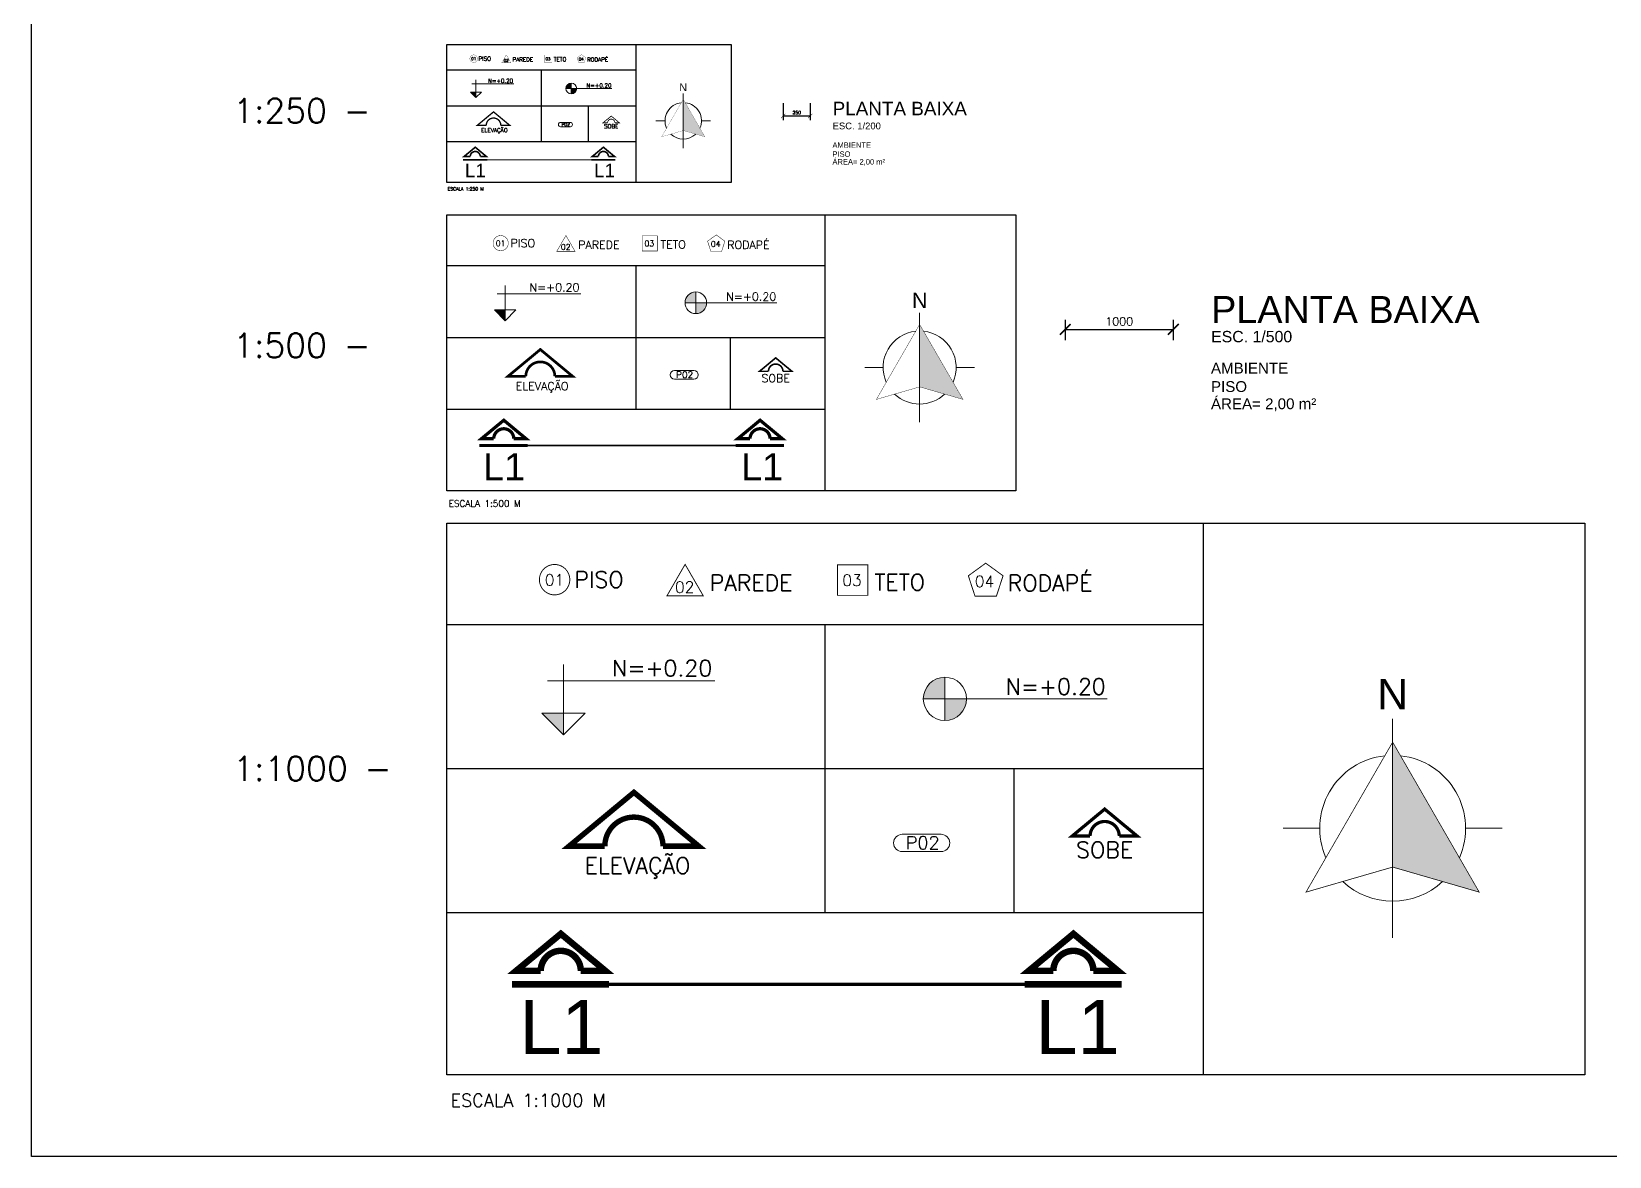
# Model space of a CAD drawing. Header units: millimetres. Extents: x 1206 to 1682, y 143 to 342.
# Drawn here: x 1205.6 to 1351.6, y 143.7 to 247.8 of the extents above; entities that cross this region are included whole.
import ezdxf
from ezdxf.enums import TextEntityAlignment as Align

# ---------------------------------------------------------------- set-up
doc = ezdxf.new("R2010")
doc.units = ezdxf.units.MM
doc.header["$PDMODE"] = 34
doc.header["$PDSIZE"] = -5
doc.linetypes.add('ACAD_ISO06W100', pattern=[37.5, 24, -3, 0.5, -3, 0.5, -3, 0.5, -3])
doc.layers.get('0').update_dxf_attribs({"color": 1})
doc.layers.get('DEFPOINTS').update_dxf_attribs({"lineweight": 0})
for name, color, linetype, lineweight in [('AR-CORTE', 96, 'ACAD_ISO06W100', 5), ('AR-COTA', 1, 'Continuous', 5), ('AR-SÍMBOLOS', 96, 'Continuous', 20), ('AR-TXT', 174, 'Continuous', 0), ('AR-TXT-AMBIENTE', 174, 'Continuous', 0), ('AR-TXT-ESPECIFICAÇÕES', 174, 'Continuous', 0), ('AR-TXT-ÁREA', 7, 'Continuous', 0)]:
    doc.layers.add(name, color=color, linetype=linetype, lineweight=lineweight)
doc.styles.add('100_TXT', font='arial.ttf', dxfattribs={"height": 0.5})
doc.styles.add('100_TXT_ESPECIFIC', font='romans.shx', dxfattribs={"height": 0.15})
doc.styles.add('100_TXT_ESQUADRIA', font='romans.shx', dxfattribs={"height": 0.12})
doc.styles.add('200_COTAS', font='romans.shx', dxfattribs={"height": 0.3})
doc.styles.add('200_TXT 1', font='arial.ttf', dxfattribs={"height": 1})
doc.styles.add('200_TXT 2', font='arial.ttf', dxfattribs={"height": 0.5})
doc.styles.add('200_TXT 3', font='arial.ttf', dxfattribs={"height": 0.4})
doc.styles.add('250_TXT', font='arial.ttf', dxfattribs={"height": 1.25})
doc.styles.add('500_COTAS', font='romans.shx', dxfattribs={"height": 0.75})
doc.styles.add('500_TXT 1', font='arial.ttf', dxfattribs={"height": 2.5})
doc.styles.add('500_TXT 2', font='arial.ttf', dxfattribs={"height": 1.25})
doc.styles.add('500_TXT 3', font='arial.ttf', dxfattribs={"height": 1})
doc.dimstyles.new('200', dxfattribs={"dimscale": 200, "dimtxt": 0.4, "dimasz": 0.002, "dimexe": 0.002, "dimexo": 0.0002, "dimgap": 0.0008, "dimtad": 1, "dimdec": 0, "dimlfac": 100, "dimzin": 0, "dimdsep": 46, "dimtxsty": '200_COTAS', "dimblk": 'ARCHTICK', "dimcen": 0.09, "dimclrd": 256, "dimclre": 256, "dimclrt": 7, "dimaunit": 1, "dimadec": 0, "dimazin": 0, "dimtfac": 0.05, "dimtdec": 0, "dimtix": 1, "dimtofl": 0, "dimtmove": 2, "dimatfit": 3, "dimldrblk": 'ARCHTICK', "dimfxl": 1, "dimtvp": 0.75, "dimtolj": 1, "dimtzin": 0, "dimarcsym": 0})
doc.dimstyles.new('500', dxfattribs={"dimscale": 500, "dimtxt": 1, "dimasz": 0.002, "dimexe": 0.002, "dimexo": 0.0002, "dimgap": 0.0007, "dimtad": 1, "dimdec": 0, "dimlfac": 100, "dimzin": 0, "dimdsep": 46, "dimtxsty": '500_COTAS', "dimblk": 'ARCHTICK', "dimcen": 0.014, "dimclrd": 256, "dimclre": 256, "dimclrt": 7, "dimaunit": 1, "dimadec": 0, "dimazin": 0, "dimtfac": 0.05, "dimtdec": 0, "dimtix": 1, "dimtofl": 0, "dimtmove": 2, "dimatfit": 3, "dimldrblk": 'ARCHTICK', "dimfxl": 1, "dimtvp": 0.75, "dimtolj": 1, "dimtzin": 0, "dimarcsym": 0})

# ---------------------------------------------------------------- blocks, each defined once
blk = doc.blocks.new('_ArchTick')
at = {"color": 0, "linetype": 'ByBlock', "const_width": 0.15}
blk.add_lwpolyline([(-0.5, -0.5), (0.5, 0.5)], dxfattribs=at)
blk = doc.blocks.new('*D33')
at = {"layer": 'AR-COTA', "lineweight": -2, "transparency": 16777216}
for p, q in [((1275.18, 241.18), (1275.18, 239.59)), ((1277.68, 241.18), (1277.68, 239.59)), ((1275.18, 239.99), (1277.68, 239.99))]:
    blk.add_line(p, q, dxfattribs=at)
at = {"layer": 'DEFPOINTS', "color": 0, "transparency": 16777216}
for p in [(1275.18, 241.22), (1277.68, 241.22), (1277.68, 239.99)]:
    blk.add_point(p, dxfattribs=at)
at = {"layer": 'AR-COTA', "lineweight": -2, "transparency": 16777216, "xscale": 0.4, "yscale": 0.4, "zscale": 0.4, "rotation": 180}
blk.add_blockref('_ArchTick', (1275.18, 239.99), dxfattribs=at)
at = {"layer": 'AR-COTA', "lineweight": -2, "transparency": 16777216, "xscale": 0.4, "yscale": 0.4, "zscale": 0.4}
blk.add_blockref('_ArchTick', (1277.68, 239.99), dxfattribs=at)
at = {"layer": 'AR-COTA', "color": 7, "transparency": 16777216, "insert": (1276.43, 240.3), "char_height": 0.3, "attachment_point": 5, "style": '200_COTAS'}
blk.add_mtext('\\A1;250', dxfattribs=at)
blk = doc.blocks.new('*D34')
at = {"layer": 'AR-COTA', "lineweight": -2, "transparency": 16777216}
for p, q in [((1301.27, 221.13), (1301.27, 219.24)), ((1311.27, 221.13), (1311.27, 219.24)), ((1301.27, 220.24), (1311.27, 220.24))]:
    blk.add_line(p, q, dxfattribs=at)
at = {"layer": 'DEFPOINTS', "color": 0, "transparency": 16777216}
for p in [(1301.27, 221.23), (1311.27, 221.23), (1311.27, 220.24)]:
    blk.add_point(p, dxfattribs=at)
at = {"layer": 'AR-COTA', "lineweight": -2, "transparency": 16777216, "rotation": 180}
blk.add_blockref('_ArchTick', (1301.27, 220.24), dxfattribs=at)
at = {"layer": 'AR-COTA', "lineweight": -2, "transparency": 16777216}
blk.add_blockref('_ArchTick', (1311.27, 220.24), dxfattribs=at)
at = {"layer": 'AR-COTA', "color": 7, "transparency": 16777216, "insert": (1306.27, 220.97), "char_height": 0.75, "attachment_point": 5, "style": '500_COTAS'}
blk.add_mtext('\\A1;1000', dxfattribs=at)
blk = doc.blocks.new('SIMBOLO NIVEL CORTE CM')
at = {"layer": 'AR-SÍMBOLOS'}
blk.add_hatch(color=256, dxfattribs=at).paths.add_polyline_path([(108.1, 344.2), (108.1, 364.2), (88.1, 364.2)])
for p, q in [((108.1, 409.2), (108.1, 344.2)), ((93.1, 394.2), (248.1, 394.2)), ((108.1, 344.2), (88.1, 364.2)), ((88.1, 364.2), (128.1, 364.2)), ((108.1, 344.2), (128.1, 364.2))]:
    blk.add_line(p, q, dxfattribs=at)
blk = doc.blocks.new('A$C743E314C')
at = {"layer": 'AR-CORTE', "ltscale": 0.25, "const_width": 0.06}
blk.add_lwpolyline([(0.266, 0.155), (0.038, 0.155), (0.452, 0.498), (0.865, 0.155), (0.637, 0.155, 1)], format="xyb", close=True, dxfattribs=at)
blk.add_lwpolyline([(0, 0.03), (0.897, 0.03)], dxfattribs=at)
blk = doc.blocks.new('SIMBOLO NIVEL PLANTA CM')
at = {"layer": 'AR-SÍMBOLOS'}
h = blk.add_hatch(color=256, dxfattribs=at)
h.paths.add_polyline_path([(461, 377.5), (461, 397.5, 0.414214), (441, 377.5)])
h.paths.add_polyline_path([(481, 377.5), (461, 377.5), (461, 357.5, 0.414214)])
for p, q in [((461, 397.5), (461, 357.5)), ((611, 377.5), (441, 377.5))]:
    blk.add_line(p, q, dxfattribs=at)
blk.add_circle((461, 377.5), 20, dxfattribs=at)
blk = doc.blocks.new('NORTE-1000')
at = {"layer": 'AR-SÍMBOLOS'}
h = blk.add_hatch(color=256, dxfattribs=at)
h.dxf.hatch_style = 1
h.paths.add_polyline_path([(25.54, 16.9), (17.53, 30.78), (17.53, 19.22)])
for p, q in [((17.53, 30.78), (17.53, 32.93)), ((17.53, 19.22), (17.53, 30.78)), ((10.78, 22.81), (7.4, 22.81)), ((24.28, 22.81), (27.65, 22.81)), ((17.53, 19.22), (17.53, 16.06)), ((17.53, 16.06), (17.53, 12.68))]:
    blk.add_line(p, q, dxfattribs=at)
at = {"layer": 'AR-SÍMBOLOS', "const_width": 0.0675}
blk.add_lwpolyline([(9.51, 16.9), (17.53, 19.22), (25.54, 16.9), (17.53, 30.78)], close=True, dxfattribs=at)
at = {"layer": 'AR-SÍMBOLOS'}
for start, end in [(96.2233, 203.7767), (336.2233, 83.7767), (226.8411, 313.1589)]:
    blk.add_arc((17.53, 22.81), 6.75, start, end, dxfattribs=at)
blk = doc.blocks.new('NORTE-500')
at = {"layer": 'AR-SÍMBOLOS'}
h = blk.add_hatch(color=256, dxfattribs=at)
h.dxf.hatch_style = 1
h.paths.add_polyline_path([(12.77, 8.45), (8.76, 15.39), (8.76, 9.61)])
for p, q in [((8.76, 15.39), (8.76, 16.47)), ((8.76, 9.61), (8.76, 15.39)), ((5.39, 11.4), (3.7, 11.4)), ((12.14, 11.4), (13.83, 11.4)), ((8.76, 9.61), (8.76, 8.03)), ((8.76, 8.03), (8.76, 6.34))]:
    blk.add_line(p, q, dxfattribs=at)
at = {"layer": 'AR-SÍMBOLOS', "const_width": 0.0338}
blk.add_lwpolyline([(4.76, 8.45), (8.76, 9.61), (12.77, 8.45), (8.76, 15.39)], close=True, dxfattribs=at)
at = {"layer": 'AR-SÍMBOLOS'}
for start, end in [(96.2233, 203.7767), (336.2233, 83.7767), (226.8411, 313.1589)]:
    blk.add_arc((8.76, 11.4), 3.38, start, end, dxfattribs=at)
blk = doc.blocks.new('norte')
at = {"layer": 'AR-SÍMBOLOS'}
h = blk.add_hatch(color=256, dxfattribs=at)
h.dxf.hatch_style = 1
h.paths.add_polyline_path([(114, 35.65), (111.33, 40.28), (111.33, 36.42)])
for p, q in [((111.33, 40.28), (111.33, 41)), ((111.33, 36.42), (111.33, 40.28)), ((109.08, 37.62), (107.95, 37.62)), ((113.58, 37.62), (114.7, 37.62)), ((111.33, 36.42), (111.33, 35.37)), ((111.33, 35.37), (111.33, 34.25))]:
    blk.add_line(p, q, dxfattribs=at)
at = {"layer": 'AR-SÍMBOLOS', "const_width": 0.0225}
blk.add_lwpolyline([(108.66, 35.65), (111.33, 36.42), (114, 35.65), (111.33, 40.28)], close=True, dxfattribs=at)
at = {"layer": 'AR-SÍMBOLOS'}
for start, end in [(96.2233, 203.7767), (336.2233, 83.7767), (226.8411, 313.1589)]:
    blk.add_arc((111.33, 37.62), 2.25, start, end, dxfattribs=at)
blk = doc.blocks.new('NORTE-250')
at = {"layer": 'AR-SÍMBOLOS', "xscale": 0.75, "yscale": 0.75, "zscale": 0.75}
blk.add_blockref('norte', (-79.11, -22.51), dxfattribs=at)

msp = doc.modelspace()

# ---------------------------------------------------------------- linework, layer by layer
for p, q in [((1244.0434, 246.596), (1270.3734, 246.596)), ((1244.0434, 233.834), (1244.0434, 246.596)), ((1261.5434, 246.596), (1261.5434, 233.834)), ((1270.3734, 246.596), (1270.3734, 233.834)), ((1244.0434, 244.2507), (1261.5434, 244.2507)), ((1252.7934, 244.2507), (1252.7934, 237.584)), ((1244.0434, 240.9173), (1261.5434, 240.9173)), ((1257.1684, 237.584), (1257.1684, 240.9173)), ((1261.5434, 237.584), (1244.0434, 237.584)), ((1270.3734, 233.834), (1244.0434, 233.834)), ((1244.0434, 230.834), (1296.7034, 230.834)), ((1244.0434, 205.31), (1244.0434, 230.834)), ((1279.0434, 230.834), (1279.0434, 205.31)), ((1296.7034, 230.834), (1296.7034, 205.31)), ((1244.0434, 226.1434), (1279.0434, 226.1434)), ((1261.5434, 226.1434), (1261.5434, 212.81)), ((1244.0434, 219.4767), (1279.0434, 219.4767)), ((1270.2934, 212.81), (1270.2934, 219.4767)), ((1279.0434, 212.81), (1244.0434, 212.81)), ((1296.7034, 205.31), (1244.0434, 205.31)), ((1244.0434, 202.31), (1349.3634, 202.31)), ((1244.0434, 151.2621), (1244.0434, 202.31)), ((1314.0434, 202.31), (1314.0434, 151.2621)), ((1349.3634, 202.31), (1349.3634, 151.2621)), ((1244.0434, 192.9288), (1314.0434, 192.9288)), ((1279.0434, 192.9288), (1279.0434, 166.2621)), ((1244.0434, 179.5955), (1314.0434, 179.5955)), ((1296.5434, 166.2621), (1296.5434, 179.5955)), ((1314.0434, 166.2621), (1244.0434, 166.2621)), ((1349.3634, 151.2621), (1244.0434, 151.2621))]:
    msp.add_line(p, q)
msp.add_lwpolyline([(1205.6257, 341.9173), (1432.5325, 341.9173), (1432.5325, 143.7034), (1205.6257, 143.7034)], close=True)
at = {"layer": 'AR-CORTE', "ltscale": 0.05}
for points, const_width in [([(1247.7954, 235.9248), (1257.4109, 235.9248)], 0.075), ([(1251.5474, 209.4915), (1270.7785, 209.4915)], 0.15), ([(1259.0514, 159.6251), (1297.5136, 159.6251)], 0.3)]:
    msp.add_lwpolyline(points, dxfattribs=dict(at, const_width=const_width))
at = {"layer": 'AR-SÍMBOLOS', "color": 7}
for p, q in [((1254.5809, 239.3965), (1255.4809, 239.3965)), ((1255.4809, 238.9965), (1254.5809, 238.9965)), ((1265.1184, 216.435), (1266.9184, 216.435)), ((1266.9184, 215.635), (1265.1184, 215.635)), ((1286.1935, 173.512), (1289.7935, 173.512)), ((1289.7935, 171.912), (1286.1935, 171.912))]:
    msp.add_line(p, q, dxfattribs=at)
at = {"layer": 'AR-SÍMBOLOS'}
for points, const_width in [([(1246.5386, 244.9359, 1), (1246.5386, 245.6391, 1)], 0.0211), ([(1248.3735, 240.3675), (1246.8719, 239.1217), (1247.7005, 239.1217, -1), (1249.0465, 239.1217), (1249.875, 239.1217)], 0.125), ([(1259.2636, 239.9799), (1258.5128, 239.357), (1258.9271, 239.357, -1), (1259.6, 239.357), (1260.0143, 239.357)], 0.075), ([(1249.0339, 227.5139, 1), (1249.0339, 228.9202, 1)], 0.0422), ([(1252.7036, 218.3771), (1249.7004, 215.8854), (1251.3576, 215.8854, -1), (1254.0495, 215.8854), (1255.7067, 215.8854)], 0.25), ([(1274.4837, 217.6018), (1272.9822, 216.356), (1273.8107, 216.356, -1), (1275.1567, 216.356), (1275.9853, 216.356)], 0.15), ([(1254.0244, 195.6698, 1), (1254.0244, 198.4823, 1)], 0.0844), ([(1261.3637, 177.3962), (1255.3574, 172.4129), (1258.6718, 172.4129, -1), (1264.0557, 172.4129), (1267.3701, 172.4129)], 0.5), ([(1304.9241, 175.8457), (1301.921, 173.3541), (1303.5781, 173.3541, -1), (1306.2701, 173.3541), (1307.9273, 173.3541)], 0.3)]:
    msp.add_lwpolyline(points, format="xyb", close=True, dxfattribs=dict(at, const_width=const_width))
for points, const_width in [([(1249.136, 244.9115), (1249.5578, 245.6422), (1249.9797, 244.9115)], 0.0211), ([(1253.7855, 245.629), (1253.7855, 244.9259), (1253.0824, 244.9259), (1253.0824, 245.629)], 0.0211), ([(1256.5116, 245.6695), (1256.1103, 245.378), (1256.2636, 244.9063), (1256.7595, 244.9063), (1256.9128, 245.378)], 0.0211), ([(1254.2285, 227.465), (1255.0723, 228.9264), (1255.916, 227.465)], 0.0422), ([(1263.5276, 228.9001), (1263.5276, 227.4938), (1262.1214, 227.4938), (1262.1214, 228.9001)], 0.0422), ([(1268.9798, 228.981), (1268.1773, 228.398), (1268.4838, 227.4547), (1269.4757, 227.4547), (1269.7822, 228.398)], 0.0422), ([(1264.4137, 195.572), (1266.1012, 198.4948), (1267.7887, 195.572)], 0.0844), ([(1293.9161, 198.6041), (1292.3112, 197.4381), (1292.9243, 195.5514), (1294.908, 195.5514), (1295.521, 197.4381)], 0.0844), ([(1283.0119, 198.4422), (1283.0119, 195.6297), (1280.1994, 195.6297), (1280.1994, 198.4422)], 0.0844)]:
    msp.add_lwpolyline(points, close=True, dxfattribs=dict(at, const_width=const_width))
at = {"layer": 'AR-SÍMBOLOS', "color": 7}
for centre, radius, start, end in [((1254.5809, 239.1965), 0.2, 90, 270), ((1255.4809, 239.1965), 0.2, 270, 90), ((1265.1184, 216.035), 0.4, 90, 270), ((1266.9184, 216.035), 0.4, 270, 90), ((1286.1935, 172.712), 0.8, 90, 270), ((1289.7935, 172.712), 0.8, 270, 90)]:
    msp.add_arc(centre, radius, start, end, dxfattribs=at)

# ---------------------------------------------------------------- block references
at = {"layer": 'AR-CORTE'}
for p, xscale, yscale, zscale in [((1245.5528, 235.8498), 2.5, 2.5, 2.5), ((1257.4109, 235.8498), 2.5, 2.5, 2.5), ((1247.0623, 209.3415), 5, 5, 5), ((1270.7785, 209.3415), 5, 5, 5), ((1250.0812, 159.3251), 10, 10, 10), ((1297.5136, 159.3251), 10, 10, 10)]:
    msp.add_blockref('A$C743E314C', p, dxfattribs=dict(at, xscale=xscale, yscale=yscale, zscale=zscale))
at = {"layer": 'AR-SÍMBOLOS'}
for name, p, xscale, yscale, zscale in [('SIMBOLO NIVEL CORTE CM', (1244.0434, 233.0921), 0.02500000000000568, 0.02500000000000568, 0.02500000000000568), ('SIMBOLO NIVEL PLANTA CM', (1244.0434, 233.0921), 0.02500000000000568, 0.02500000000000568, 0.02500000000000568), ('SIMBOLO NIVEL CORTE CM', (1244.0434, 203.8263), 0.05000000000001137, 0.05000000000001137, 0.05000000000001137), ('SIMBOLO NIVEL PLANTA CM', (1244.0434, 203.8263), 0.05000000000001137, 0.05000000000001137, 0.05000000000001137), ('SIMBOLO NIVEL CORTE CM', (1244.0434, 148.2947), 0.09999999999990905, 0.09999999999990905, 0.09999999999990905), ('SIMBOLO NIVEL PLANTA CM', (1244.0434, 148.2947), 0.09999999999990905, 0.09999999999990905, 0.09999999999990905)]:
    msp.add_blockref(name, p, dxfattribs=dict(at, xscale=xscale, yscale=yscale, zscale=zscale))
for name, p in [('NORTE-250', (1261.5434, 233.834)), ('NORTE-500', (1279.0434, 205.31)), ('NORTE-1000', (1314.0434, 151.2621))]:
    msp.add_blockref(name, p, dxfattribs=at)

# ---------------------------------------------------------------- texts
at = {"layer": 'AR-CORTE', "ltscale": 0.25, "style": '100_TXT'}
for height, p in [(1.25, (1246.6968, 234.3172)), (1.25, (1258.6376, 234.3172)), (2.5, (1249.3503, 206.2765)), (2.5, (1273.2318, 206.2765)), (5, (1254.6573, 153.195)), (5, (1302.4202, 153.195))]:
    msp.add_text('L1', height=height, dxfattribs=at).set_placement(p, align=Align.CENTER)
at = {"layer": 'AR-SÍMBOLOS', "color": 7}
for s, height, style, p in [('01', 0.2625, '100_TXT_ESPECIFIC', (1246.312, 245.1514)), ('03', 0.2625, '100_TXT_ESPECIFIC', (1253.1926, 245.1435)), ('04', 0.2625, '100_TXT_ESPECIFIC', (1256.2602, 245.1152)), ('02', 0.2625, '100_TXT_ESPECIFIC', (1249.3227, 244.9832)), ('N', 0.7031, '250_TXT', (1265.5706, 242.2898)), ('01', 0.525, '100_TXT_ESPECIFIC', (1248.5807, 227.9449)), ('02', 0.525, '100_TXT_ESPECIFIC', (1254.602, 227.6084)), ('03', 0.525, '100_TXT_ESPECIFIC', (1262.3418, 227.9291)), ('04', 0.525, '100_TXT_ESPECIFIC', (1268.477, 227.8725)), ('N', 1.4063, '250_TXT', (1287.0978, 222.2216)), ('01', 1.05, '100_TXT_ESPECIFIC', (1253.118, 196.5317)), ('03', 1.05, '100_TXT_ESPECIFIC', (1280.6402, 196.5002)), ('04', 1.05, '100_TXT_ESPECIFIC', (1292.9106, 196.387)), ('02', 1.05, '100_TXT_ESPECIFIC', (1265.1607, 195.8589)), ('N', 2.8125, '250_TXT', (1330.1522, 185.0852))]:
    msp.add_text(s, height=height, dxfattribs=dict(at, style=style)).set_placement(p)
at = {"layer": 'AR-SÍMBOLOS', "color": 7, "style": '100_TXT_ESPECIFIC'}
for height, p in [(0.375, (1250.1838, 243.0539)), (0.375, (1259.2884, 242.6266)), (0.75, (1256.3242, 223.7498)), (0.75, (1274.5334, 222.8952)), (1.5, (1268.6051, 188.1417)), (1.5, (1305.0235, 186.4324))]:
    msp.add_text('N=+0.20', height=height, dxfattribs=at).set_placement(p, align=Align.RIGHT)
at = {"layer": 'AR-SÍMBOLOS', "color": 7, "style": '100_TXT_ESQUADRIA'}
for height, p in [(0.3, (1255.0525, 239.0495)), (0.6, (1266.0617, 215.7411)), (1.2, (1288.08, 172.1242))]:
    msp.add_text('P02', height=height, dxfattribs=at).set_placement(p, align=Align.CENTER)
at = {"layer": 'AR-TXT', "attachment_point": 1}
for insert, char_height, width, style in [((1279.7513, 241.303), 1.25, 12.612945, '200_TXT 1'), ((1314.7759, 223.327), 2.5, 28.000459, '500_TXT 1')]:
    msp.add_mtext('PLANTA BAIXA', dxfattribs=dict(at, insert=insert, char_height=char_height, width=width, style=style))
at = {"layer": 'AR-TXT-AMBIENTE', "attachment_point": 1}
for insert, char_height, style in [((1279.7342, 237.5404), 0.5, '200_TXT 3'), ((1314.7622, 217.1535), 1, '500_TXT 3')]:
    msp.add_mtext_dynamic_manual_height_columns('AMBIENTE', width=14.364558, gutter_width=10, heights=[0], dxfattribs=dict(at, insert=insert, char_height=char_height, style=style))
at = {"layer": 'AR-TXT-ESPECIFICAÇÕES'}
for s, height, style, p in [('PISO', 0.375, '100_TXT_ESPECIFIC', (1246.995, 245.102)), ('PAREDE', 0.375, '100_TXT_ESPECIFIC', (1250.1277, 245.0263)), ('TETO', 0.375, '100_TXT_ESPECIFIC', (1253.9357, 245.0407)), ('RODAPÉ', 0.375, '100_TXT_ESPECIFIC', (1257.0206, 245.0211)), ('1:250 -', 2.25, '100_TXT_ESQUADRIA', (1224.2816, 239.3423)), ('ESCALA 1:250 M', 0.3, '100_TXT_ESQUADRIA', (1244.131, 233.0921)), ('PISO', 0.75, '100_TXT_ESPECIFIC', (1249.9467, 227.846)), ('PAREDE', 0.75, '100_TXT_ESPECIFIC', (1256.212, 227.6946)), ('TETO', 0.75, '100_TXT_ESPECIFIC', (1263.8281, 227.7234)), ('RODAPÉ', 0.75, '100_TXT_ESPECIFIC', (1269.9979, 227.6843)), ('1:500 -', 2.25, '100_TXT_ESQUADRIA', (1224.2816, 217.635)), ('ESCALA 1:500 M', 0.6, '100_TXT_ESQUADRIA', (1244.2187, 203.8263)), ('PISO', 1.5, '100_TXT_ESPECIFIC', (1255.8501, 196.334)), ('PAREDE', 1.5, '100_TXT_ESPECIFIC', (1268.3806, 196.0312)), ('TETO', 1.5, '100_TXT_ESPECIFIC', (1283.6127, 196.0889)), ('RODAPÉ', 1.5, '100_TXT_ESPECIFIC', (1295.9524, 196.0106)), ('1:1000 -', 2.25, '100_TXT_ESQUADRIA', (1224.2816, 178.4714)), ('ESCALA 1:1000 M', 1.2, '100_TXT_ESQUADRIA', (1244.3941, 148.2947))]:
    msp.add_text(s, height=height, dxfattribs=dict(at, style=style)).set_placement(p)
at = {"layer": 'AR-TXT-ESPECIFICAÇÕES', "color": 174, "style": '100_TXT_ESPECIFIC'}
for s, height, p in [('ELEVAÇÃO', 0.375, (1248.4583, 238.4843)), ('SOBE', 0.375, (1259.263, 238.8506)), ('SOBE', 0.75, (1274.4827, 215.3432)), ('ELEVAÇÃO', 0.75, (1252.8732, 214.6107)), ('SOBE', 1.5, (1304.9221, 171.3284)), ('ELEVAÇÃO', 1.5, (1261.703, 169.8633))]:
    msp.add_text(s, height=height, dxfattribs=at).set_placement(p, align=Align.CENTER)
at = {"layer": 'AR-TXT-ESPECIFICAÇÕES', "attachment_point": 1}
for s, insert, char_height, style in [('ESC. 1/200', (1279.7513, 239.3782), 0.625, '200_TXT 2'), ('PISO', (1279.7342, 236.709), 0.5, '200_TXT 3'), ('ESC. 1/500', (1314.7759, 220.0961), 1.05, '500_TXT 2'), ('PISO', (1314.7622, 215.4472), 1, '500_TXT 3')]:
    msp.add_mtext_dynamic_manual_height_columns(s, width=14.364558, gutter_width=10, heights=[0], dxfattribs=dict(at, insert=insert, char_height=char_height, style=style))
at = {"layer": 'AR-TXT-ÁREA', "attachment_point": 1}
for insert, char_height, style in [((1279.7342, 235.9947), 0.5, '200_TXT 3'), ((1314.7622, 213.8547), 1, '500_TXT 3')]:
    msp.add_mtext_dynamic_manual_height_columns('ÁREA= 2,00 m²', width=14.364558, gutter_width=10, heights=[0], dxfattribs=dict(at, insert=insert, char_height=char_height, style=style))

# ---------------------------------------------------------------- dimensions: what is measured, and where the dimension line sits
at = {"layer": 'AR-COTA'}
for base, p1, p2, dimstyle, picture, middle in [((1277.6814, 239.9855), (1275.1814, 241.2234), (1277.6814, 241.2234), '200', '*D33', (1276.4314, 240.2955)), ((1311.268, 220.2408), (1301.2667, 221.2311), (1311.268, 221.2311), '500', '*D34', (1306.2674, 220.9658))]:
    dim = msp.add_linear_dim(base=base, p1=p1, p2=p2, dimstyle=dimstyle, dxfattribs=at)
    dim.commit()
    dim.dimension.update_dxf_attribs({"geometry": picture, "text_midpoint": middle})

doc.saveas('drawing.dxf')
